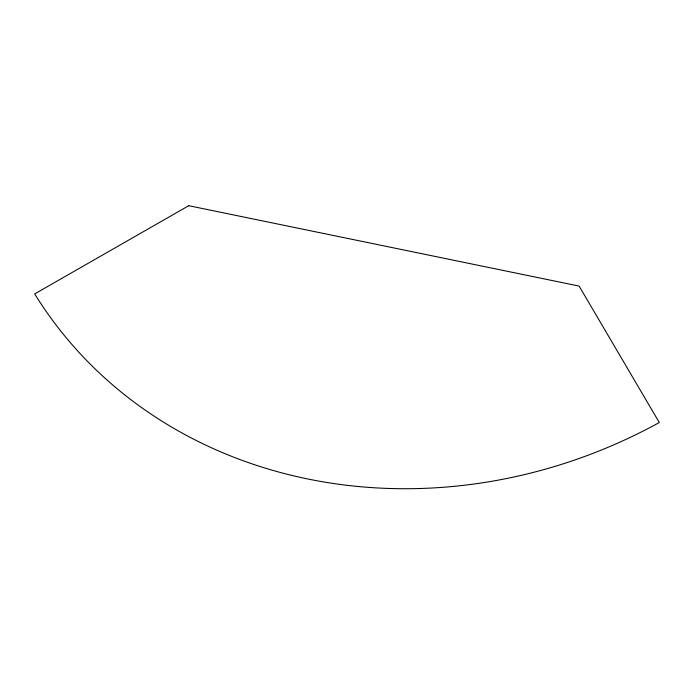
<?xml version="1.0" encoding="UTF-8"?>
<svg xmlns="http://www.w3.org/2000/svg" width="694" height="694" viewBox="0 0 694 694"><rect width="100%" height="100%" fill="white"/><g stroke="black" fill="none" stroke-linecap="round" stroke-linejoin="round"><path stroke-width="1.04" d="M188.742 205.702L34.7 293.909A482.981 430.341 -27.3 0 0 659.3 422.525L579.117 286.084L188.742 205.702"/></g></svg>
